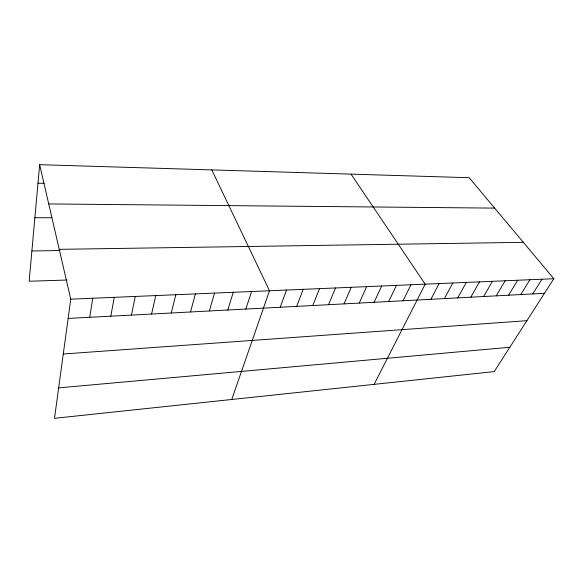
<?xml version="1.0" encoding="UTF-8"?>
<svg xmlns="http://www.w3.org/2000/svg" width="583" height="583" viewBox="0 0 583 583"><rect width="100%" height="100%" fill="white"/><g stroke="black" fill="none" stroke-linecap="round" stroke-linejoin="round"><path stroke-width="0.87" d="M39.651 164.683L70.762 299.174L54.489 418.317L494.216 371.597L553.85 278.718L469.169 177.713L39.651 164.683L29.15 281.239L67.016 280.029M89.724 317.29L92.777 298.241M110.821 316.183L114.268 297.337M131.43 315.09L135.263 296.448M151.58 314.033L155.77 295.574M171.271 312.991L175.804 294.728M190.524 311.978L195.392 293.898M209.363 310.979L214.537 293.089M227.785 310.01L233.266 292.294M245.815 309.056L251.579 291.522M231.75 399.486L269.492 290.764L211.804 169.908M280.241 307.241L286.515 290.043M296.674 306.374L303.189 289.336M312.779 305.528L319.528 288.643M328.564 304.698L335.531 287.966M344.043 303.874L351.221 287.302M359.223 303.08L366.598 286.647M374.111 302.293L381.668 286.013M388.715 301.52L396.455 285.386M403.042 300.762L410.957 284.774M374.126 384.357L425.182 284.169L351.046 174.128M430.903 299.298L439.137 283.578M444.443 298.583L452.831 282.995M457.75 297.877L466.276 282.427M470.809 297.192L479.474 281.866M483.635 296.514L492.431 281.319M496.235 295.851L505.155 280.78M508.616 295.195L517.653 280.255M520.779 294.553L529.932 279.731M532.738 293.927L541.993 279.221M58.643 387.87L509.848 347.249M63.27 354.012L526.915 320.679M68.131 318.435L544.486 293.307M70.762 299.174L553.85 278.718M59.233 249.342L523.337 242.324M31.876 250.981L59.962 250.537M34.871 217.714L51.865 217.751M48.732 203.933L494.654 208.116M37.982 183.193L44.14 183.317"/></g></svg>
